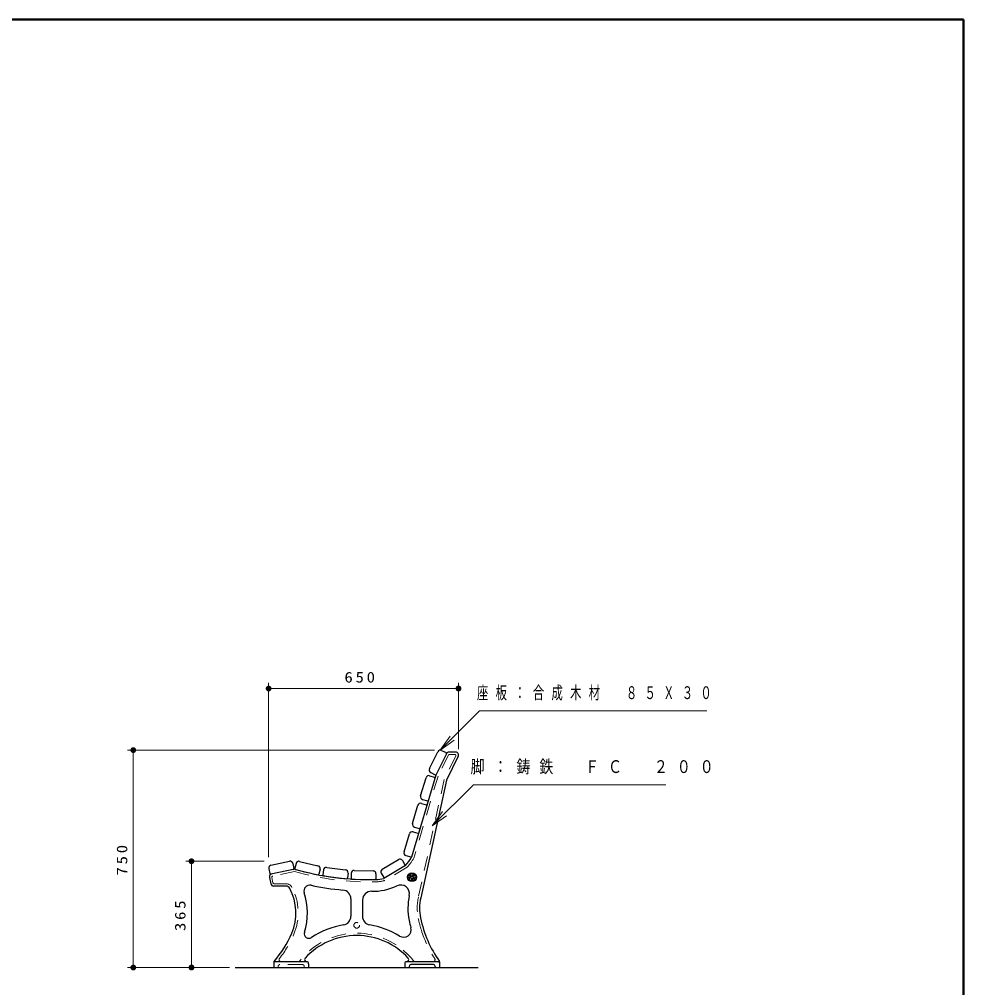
# Model space of a CAD drawing. Units: millimetres on the paper, scale 1:20. Extents: x -365 to 10, y -38 to 257.
# Drawn here: x -162.2 to 0, y 90.7 to 257 of the extents above; entities that cross this region are included whole.
import ezdxf

# ---------------------------------------------------------------- set-up
doc = ezdxf.new("R2010")
doc.units = ezdxf.units.MM
doc.linetypes.add('USER1', pattern=[4.5, 2.5, -2])
doc.layers.add('LY_1', color=4, linetype='Continuous', lineweight=25)
doc.layers.add('LY_2', color=7, linetype='Continuous', lineweight=13)
doc.styles.add('ＭＳ ゴシック', font='')
doc.styles.get('ＭＳ ゴシック').set_extended_font_data('MS Gothic')

# ---------------------------------------------------------------- blocks, each defined once
blk = doc.blocks.new('filled_dot')
at = {"color": 0, "linetype": 'Continuous', "lineweight": -2, "const_width": 1.25}
blk.add_lwpolyline([(-0.625, 0, 1), (0.625, 0, 1)], format="xyb", close=True, dxfattribs=at)

msp = doc.modelspace()

# ---------------------------------------------------------------- linework, layer by layer
at = {"layer": 'LY_1', "color": 7, "lineweight": 13}
for p, q in [((-119.378, 113.105), (-119.378, 143.086)), ((-86.763, 131.673), (-86.763, 143.086)), ((-119.378, 142.086), (-86.763, 142.086)), ((-89.967, 131.454), (-88.199, 133.929)), ((-89.967, 131.454), (-87.845, 133.576)), ((-87.492, 133.222), (-89.967, 131.454)), ((-90.883, 131.515), (-143.632, 131.515)), ((-142.632, 94.173), (-142.632, 131.515)), ((-91.28, 118.481), (-89.513, 120.956)), ((-91.28, 118.481), (-89.159, 120.602)), ((-88.805, 120.249), (-91.28, 118.481)), ((-120.127, 112.427), (-133.632, 112.427)), ((-132.632, 94.173), (-132.632, 112.427)), ((-126.132, 94.173), (-143.632, 94.173))]:
    msp.add_line(p, q, dxfattribs=at)
at = {"layer": 'LY_1'}
for p, q in [((-89.661, 131.463), (-88.899, 131.086)), ((-91.773, 128.324), (-90.331, 131.237)), ((-88.827, 130.895), (-90.65, 127.21)), ((-86.815, 130.452), (-88.857, 126.323)), ((-87.263, 131.173), (-88.378, 131.173)), ((-90.65, 127.21), (-94.828, 113.117)), ((-93.268, 123.658), (-92.344, 126.774)), ((-91.722, 127.111), (-90.907, 126.87)), ((-91.546, 127.654), (-90.784, 127.277)), ((-88.857, 126.323), (-93.266, 106.145)), ((-94.675, 118.912), (-93.751, 122.028)), ((-93.129, 122.366), (-92.314, 122.124)), ((-92.93, 123.037), (-92.115, 122.795)), ((-94.337, 118.291), (-93.522, 118.049)), ((-96.124, 114.023), (-95.2, 117.139)), ((-94.579, 117.476), (-93.764, 117.234)), ((-95.787, 113.401), (-94.972, 113.16)), ((-118.982, 111.741), (-115.803, 112.417)), ((-115.21, 112.031), (-115.033, 111.2)), ((-114.672, 112.038), (-114.87, 111.212)), ((-114.07, 112.408), (-110.909, 111.651)), ((-99.875, 111.054), (-97.081, 112.714)), ((-95.851, 111.699), (-99.572, 109.489)), ((-96.396, 112.539), (-95.962, 111.808)), ((-119.367, 111.148), (-119.19, 110.316)), ((-114.907, 111.073), (-119.013, 110.201)), ((-114.76, 111.031), (-110.918, 110.111)), ((-110.539, 111.048), (-110.737, 110.222)), ((-109.956, 110.942), (-110.064, 110.099)), ((-109.934, 109.931), (-106.016, 109.429)), ((-109.397, 111.374), (-106.173, 110.961)), ((-105.741, 110.402), (-105.849, 109.558)), ((-105.198, 110.361), (-105.215, 109.511)), ((-104.687, 110.851), (-101.438, 110.783)), ((-100.949, 110.273), (-100.966, 109.423)), ((-100.05, 110.369), (-99.616, 109.638)), ((-119.247, 109.64), (-119.019, 108.569)), ((-116.441, 108.173), (-118.53, 108.173)), ((-105.069, 109.358), (-101.12, 109.276)), ((-105.257, 105.981), (-105.257, 102.97)), ((-103.257, 105.763), (-103.257, 102.97)), ((-118.507, 95.098), (-118.507, 94.173)), ((-112.866, 95.173), (-118.307, 95.173)), ((-112.507, 94.823), (-112.507, 94.173)), ((-96.007, 94.823), (-96.007, 94.173)), ((-90.207, 95.173), (-95.649, 95.173)), ((-90.007, 95.11), (-90.007, 94.173)), ((-125.132, 94.173), (-83.382, 94.173)), ((-95.257, 94.373), (-95.257, 94.173)), ((-91.057, 94.673), (-94.957, 94.673)), ((-90.757, 94.373), (-90.757, 94.173))]:
    msp.add_line(p, q, dxfattribs=at)
at = {"layer": 'LY_1', "color": 7, "linetype": 'USER1', "lineweight": 13}
for p, q in [((-88.496, 130.662), (-90.276, 127.064)), ((-87.245, 130.485), (-89.238, 126.457)), ((-87.424, 130.773), (-88.316, 130.773)), ((-90.276, 127.064), (-94.457, 112.962)), ((-89.238, 126.457), (-93.657, 106.23)), ((-114.922, 110.661), (-118.68, 109.863)), ((-95.597, 111.385), (-99.418, 109.116)), ((-118.835, 109.625), (-118.645, 108.732)), ((-116.441, 108.573), (-118.449, 108.573)), ((-117.757, 94.373), (-117.757, 94.173)), ((-113.557, 94.673), (-117.457, 94.673)), ((-113.257, 94.373), (-113.257, 94.173))]:
    msp.add_line(p, q, dxfattribs=at)
at = {"layer": 'LY_1', "color": 7}
for p, q in [((-94.939, 109.796), (-95.114, 110.036)), ((-94.818, 109.884), (-94.992, 110.124)), ((-94.697, 109.884), (-94.522, 110.124)), ((-94.575, 109.796), (-94.401, 110.036)), ((-94.977, 109.681), (-95.259, 109.589)), ((-94.931, 109.538), (-95.213, 109.446)), ((-94.832, 109.467), (-94.832, 109.17)), ((-94.682, 109.467), (-94.682, 109.17)), ((-94.584, 109.538), (-94.302, 109.447)), ((-94.538, 109.681), (-94.256, 109.589))]:
    msp.add_line(p, q, dxfattribs=at)
at = {"layer": 'LY_1', "color": 7, "lineweight": 13}
for points in [[(-89.967, 131.454), (-83.178, 138.243), (-44.139, 138.243)], [(-91.28, 118.481), (-84.209, 125.552), (-51.161, 125.552)]]:
    msp.add_lwpolyline(points, dxfattribs=at)
at = {"layer": 'LY_1', "color": 7}
msp.add_circle((-94.757, 109.673), 0.75, dxfattribs=at)
at = {"layer": 'LY_1', "color": 7, "linetype": 'USER1', "lineweight": 13}
msp.add_circle((-104.257, 101.423), 0.487, dxfattribs=at)
at = {"layer": 'LY_1'}
for centre, radius, start, end in [((-89.883, 131.015), 0.5, 63.67176, 153.67174), ((-88.966, 130.952), 0.15, 333.67178, 63.67176), ((-88.378, 130.673), 0.5, 89.99998, 153.67177), ((-87.263, 130.673), 0.5, 333.67181, 89.99998), ((-91.324, 128.102), 0.5, 153.67174, 243.67173), ((-91.864, 126.632), 0.5, 73.48721, 163.48719), ((-90.95, 126.726), 0.15, 343.48723, 73.48721), ((-90.718, 127.411), 0.15, 243.67174, 333.67178), ((-92.788, 123.516), 0.5, 163.48719, 253.48717), ((-93.271, 121.886), 0.5, 73.48722, 163.4872), ((-92.357, 121.98), 0.15, 343.48724, 73.48722), ((-92.073, 122.939), 0.15, 253.4872, 343.48723), ((-94.195, 118.77), 0.5, 163.4872, 253.48717), ((-93.48, 118.193), 0.15, 253.4872, 343.48724), ((-94.721, 116.997), 0.5, 73.48722, 163.4872), ((-93.806, 117.091), 0.15, 343.48724, 73.48722), ((-95.645, 113.881), 0.5, 163.4872, 253.48717), ((-101.379, 116.768), 7.5, 317.47953, 330.8675), ((-94.929, 113.303), 0.15, 253.4872, 343.48724), ((-118.878, 111.252), 0.5, 102, 191.99998), ((-115.699, 111.927), 0.5, 12.00001, 102), ((-114.186, 111.922), 0.5, 76.53198, 166.53197), ((-111.026, 111.165), 0.5, 346.532, 76.53198), ((-96.826, 112.284), 0.5, 30.7113, 120.71129), ((-96.091, 111.732), 0.15, 300.71132, 30.7113), ((-118.757, 109.744), 0.5, 102.00003, 191.9999), ((-119.044, 110.348), 0.15, 192, 282.00003), ((-115.18, 111.169), 0.15, 282.00003, 12.00001), ((-102.135, 155.265), 46, 253.87962, 271.45227), ((-114.725, 111.177), 0.15, 166.53197, 256.53202), ((-110.883, 110.257), 0.15, 256.53202, 346.532), ((-109.915, 110.079), 0.15, 172.69938, 262.6994), ((-109.46, 110.878), 0.5, 82.6994, 172.69938), ((-106.236, 110.465), 0.5, 352.69942, 82.6994), ((-104.698, 110.351), 0.5, 88.80454, 178.80452), ((-101.449, 110.283), 0.5, 358.80456, 88.80454), ((-99.62, 110.624), 0.5, 120.71129, 210.71127), ((-118.53, 108.673), 0.5, 191.99991, 269.99996), ((-116.441, 107.373), 0.8, 27.60764, 89.99998), ((-112.312, 107.333), 1, 78.01344, 198.25853), ((-102.135, 155.265), 48, 258.01353, 264.64206), ((-105.997, 109.577), 0.15, 262.69943, 352.69942), ((-105.066, 109.508), 0.15, 178.80452, 268.80455), ((-101.507, 116.973), 9.713, 268.72239, 295.41346), ((-101.116, 109.426), 0.15, 268.80458, 358.80456), ((-101.379, 116.768), 7.5, 273.13215, 283.94301), ((-99.487, 109.714), 0.15, 210.71129, 300.71132), ((-96.696, 106.846), 1.5, 347.90591, 115.41335), ((-123.707, 103.573), 9, 337.11993, 27.60761), ((-123.707, 103.573), 11, 342.31669, 18.2585), ((-106.757, 105.981), 1.5, 0, 84.64199), ((-101.757, 105.763), 1.5, 88.72237, 179.99996), ((-85.157, 104.373), 10.3, 167.90593, 191.74864), ((-85.157, 104.373), 8.3, 167.67523, 191.74863), ((-104.257, 87.673), 14, 99.28176, 123.68067), ((-106.757, 102.97), 1.5, 279.28175, 0), ((-101.757, 102.97), 1.5, 179.99996, 260.71821), ((-104.257, 87.673), 14, 58.20286, 80.71814), ((-73.703, 106.756), 22, 191.74864, 195.12244), ((-73.703, 106.756), 20, 191.74864, 215.20709), ((-131.815, 106.995), 17.8, 318.62709, 337.11994), ((-112.465, 99.989), 0.8, 162.31664, 303.6807), ((-96.196, 100.677), 1.3, 238.20292, 15.12235), ((-104.257, 87.673), 12, 42.36251, 137.63741), ((-118.307, 95.098), 0.2, 138.62719, 179.99996), ((-118.307, 94.973), 0.2, 89.99998, 179.99996), ((-112.866, 95.523), 0.35, 137.63744, 269.99995), ((-112.857, 94.823), 0.35, 0, 89.99998), ((-95.657, 94.823), 0.35, 89.99998, 179.99996), ((-95.649, 95.523), 0.35, 269.99996, 42.36247), ((-90.207, 94.973), 0.2, 0, 89.99998), ((-90.207, 95.11), 0.2, 0, 35.20693), ((-94.957, 94.373), 0.3, 89.99998, 179.99996), ((-91.057, 94.373), 0.3, 0, 89.99998)]:
    msp.add_arc(centre, radius, start, end, dxfattribs=at)
at = {"layer": 'LY_1', "color": 7, "linetype": 'USER1', "lineweight": 13}
for centre, radius, start, end in [((-88.316, 130.573), 0.2, 89.99998, 153.67185), ((-87.424, 130.573), 0.2, 333.67189, 89.99998), ((-101.379, 116.768), 7.9, 317.04647, 331.19235), ((-118.639, 109.667), 0.2, 102.0002, 192.00002), ((-102.135, 155.265), 46.4, 254.00358, 271.46309), ((-118.449, 108.773), 0.2, 191.99997, 269.99996), ((-116.441, 107.373), 1.2, 27.60764, 89.99998), ((-101.379, 116.768), 7.9, 273.13215, 284.37604), ((-123.707, 103.573), 9.4, 337.11993, 27.60761), ((-85.157, 104.373), 8.7, 167.67523, 191.74863), ((-73.703, 106.756), 20.4, 191.74864, 197.61348), ((-131.815, 106.995), 18.2, 321.80001, 337.11992), ((-104.257, 87.673), 12.4, 56.97293, 141.67249), ((-117.237, 95.523), 0.35, 141.79986, 269.99995), ((-114.377, 95.673), 0.5, 269.99996, 321.67259), ((-117.457, 94.373), 0.3, 89.99998, 179.99996), ((-113.557, 94.373), 0.3, 0, 89.99998)]:
    msp.add_arc(centre, radius, start, end, dxfattribs=at)
at = {"layer": 'LY_1', "color": 7}
for centre, radius, start, end in [((-94.757, 109.673), 0.6, 142.60129, 181.39829), ((-95.174, 109.992), 0.075, 35.9992, 142.60119), ((-94.932, 110.169), 0.075, 109.39743, 215.99999), ((-95, 109.752), 0.075, 288, 35.99919), ((-94.757, 109.673), 0.6, 70.6013, 109.39831), ((-94.757, 109.929), 0.075, 216, 323.99919), ((-94.515, 109.752), 0.075, 143.99998, 251.99917), ((-94.583, 110.169), 0.075, 323.99919, 70.60119), ((-94.34, 109.992), 0.075, 37.39743, 144), ((-94.757, 109.673), 0.6, 358.60131, 37.39832), ((-95.282, 109.661), 0.075, 181.39744, 288), ((-95.19, 109.375), 0.075, 107.99919, 214.60118), ((-94.757, 109.673), 0.6, 214.60131, 253.39832), ((-94.907, 109.467), 0.075, 0, 107.99919), ((-94.907, 109.17), 0.075, 253.39744, 0.00001), ((-94.607, 109.467), 0.075, 71.99999, 179.99919), ((-94.607, 109.17), 0.075, 179.99917, 286.60118), ((-94.757, 109.673), 0.6, 286.60131, 325.39832), ((-94.325, 109.375), 0.075, 325.39744, 72), ((-94.233, 109.661), 0.075, 251.99919, 358.6012)]:
    msp.add_arc(centre, radius, start, end, dxfattribs=at)
at = {"layer": 'LY_1', "linetype": 'USER1', "lineweight": 13}
for centre, radius, start, end in [((-73.703, 106.756), 20.4, 197.61348, 212.77339), ((-104.257, 87.673), 12.4, 38.3274, 56.97293), ((-94.138, 95.673), 0.5, 218.32762, 269.99996), ((-91.15, 95.523), 0.35, 269.99996, 32.77331)]:
    msp.add_arc(centre, radius, start, end, dxfattribs=at)
at = {"layer": 'LY_2', "lineweight": 50}
for p, q in [((0, 257), (-365, 257)), ((0, 0), (0, 257))]:
    msp.add_line(p, q, dxfattribs=at)

# ---------------------------------------------------------------- block references
at = {"layer": 'LY_1', "color": 7, "lineweight": 13, "xscale": 0.4, "yscale": 0.4}
msp.add_blockref('filled_dot', (-119.378, 142.086), dxfattribs=at)
for p, rotation in [((-86.763, 142.086), 180), ((-142.632, 131.515), 270), ((-132.632, 112.427), 270), ((-142.632, 94.173), 90), ((-132.632, 94.173), 90)]:
    msp.add_blockref('filled_dot', p, dxfattribs=dict(at, rotation=rotation))

# ---------------------------------------------------------------- texts
at = {"layer": 'LY_1', "color": 7, "style": 'ＭＳ ゴシック'}
for s, insert, char_height, attachment_point in [('\\T1.33;\\W1.15;650', (-103.501, 143.086), 1.833, 8), ('\\T1.64;\\W0.65;座板：合成木材\u3000８５Ｘ３０', (-83.59, 141.243), 2.199, 4), ('\\T1.64;\\W0.8;脚：鋳鉄\u3000ＦＣ\u3000２００', (-84.689, 128.552), 2.199, 4)]:
    msp.add_mtext(s, dxfattribs=dict(at, insert=insert, char_height=char_height, attachment_point=attachment_point))
at = {"layer": 'LY_1', "color": 7, "char_height": 1.833, "attachment_point": 8, "rotation": 90, "style": 'ＭＳ ゴシック'}
for s, insert in [('\\T1.33;\\W1.15;750', (-143.632, 112.844)), ('\\T1.33;\\W1.15;365', (-133.632, 103.3))]:
    msp.add_mtext(s, dxfattribs=dict(at, insert=insert))

doc.saveas('drawing.dxf')
